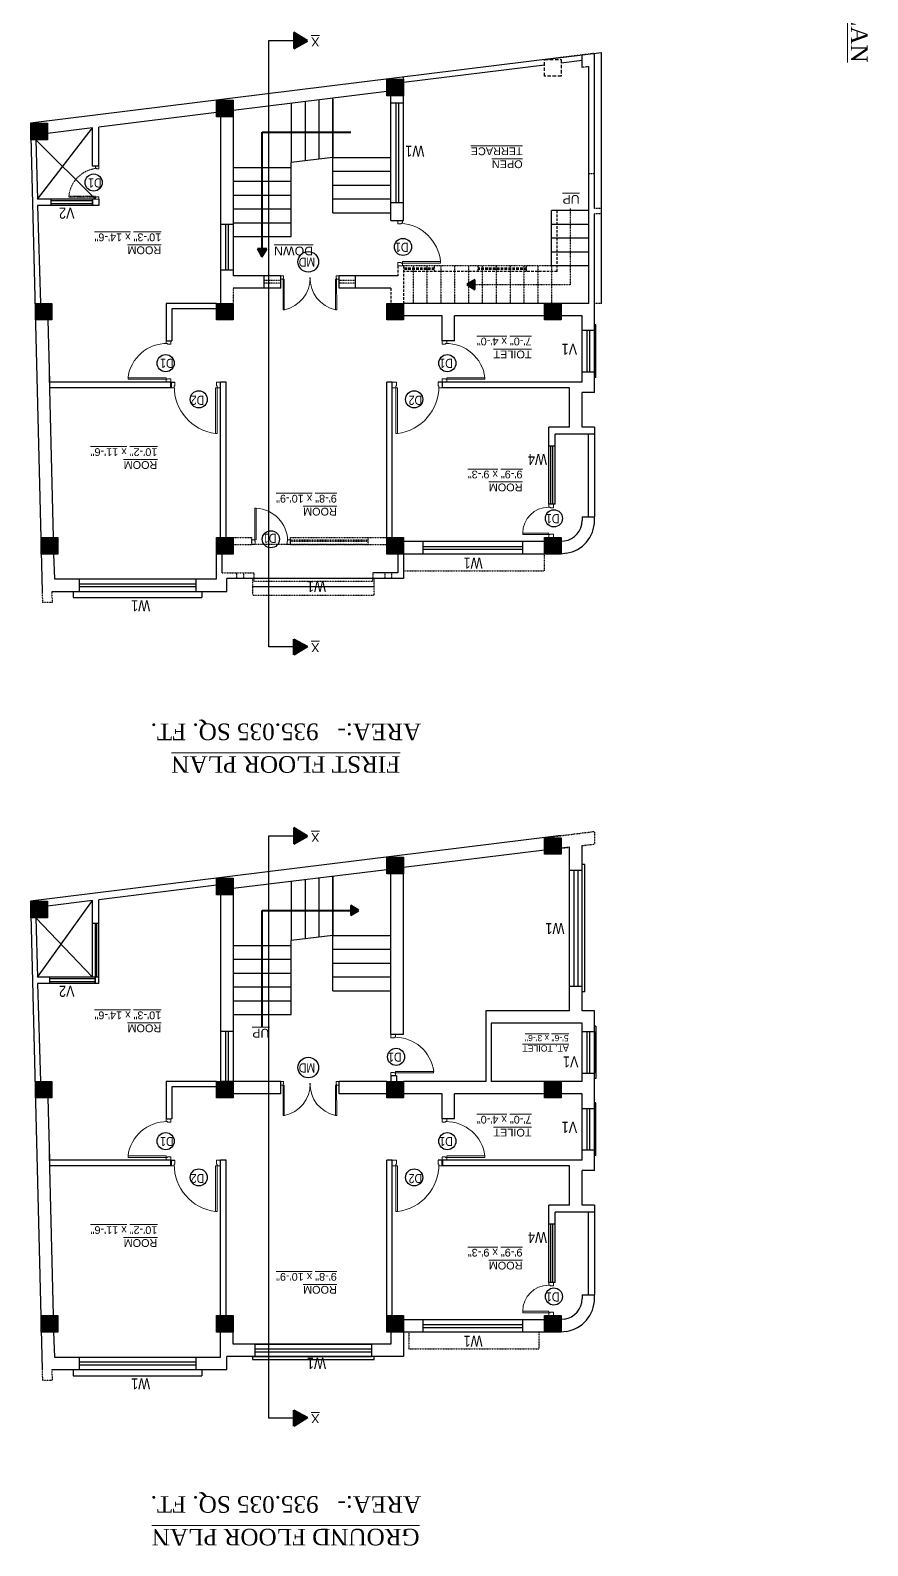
# Model space of a CAD drawing. Header units: inches. Extents: x -111 to 45239, y -6849 to 1261.
# Drawn here: x 18183 to 18787, y -1334 to -239 of the extents above; entities that cross this region are included whole.
import ezdxf

# ---------------------------------------------------------------- set-up
doc = ezdxf.new("R2010")
doc.units = ezdxf.units.IN
doc.header["$LTSCALE"] = 0.5
doc.header["$MEASUREMENT"] = 0
for name, pattern in [('DASH', [0.35, 0.25, -0.1]), ('DASHED2', [0.375, 0.25, -0.125]), ('HIDDEN', [0.375, 0.25, -0.125])]:
    doc.linetypes.add(name, pattern=pattern)
for name, color, linetype, lineweight in [('door', 202, 'Continuous', 5), ('TEXT', 220, 'Continuous', 9), ('Text 0.200', 122, 'Continuous', 20), ('Toilet', 7, 'Continuous', 25), ('wall', 20, 'Continuous', 40)]:
    doc.layers.add(name, color=color, linetype=linetype, lineweight=lineweight)
doc.styles.add('ordinary', font='ARIALN.TTF')
doc.styles.get("Standard").update_dxf_attribs({"font": 'arial.ttf'})

msp = doc.modelspace()

# ---------------------------------------------------------------- hatches: boundary and pattern name
at = {"layer": 'Toilet'}
for points in [[(18440, -286), (18452, -286), (18452, -274), (18440, -274)], [(18317, -301.2), (18329, -301.2), (18329, -289.2), (18317, -289.2)], [(18182.9, -317.8), (18194.9, -317.8), (18194.9, -305.8), (18182.9, -305.8)], [(18186.2, -448.1), (18198.2, -448.1), (18198.2, -436.1), (18186.2, -436.1)], [(18317, -448.1), (18329, -448.1), (18329, -436.1), (18317, -436.1)], [(18440, -448.1), (18452, -448.1), (18452, -436.1), (18440, -436.1)], [(18554, -448.1), (18566, -448.1), (18566, -436.1), (18554, -436.1)], [(18190.4, -617.3), (18202.4, -617.3), (18202.4, -605.3), (18190.4, -605.3)], [(18317, -617.3), (18329, -617.3), (18329, -605.3), (18317, -605.3)], [(18440, -617.3), (18452, -617.3), (18452, -605.3), (18440, -605.3)], [(18554, -617.3), (18566, -617.3), (18566, -605.3), (18554, -605.3)], [(18554, -834.3), (18566, -834.3), (18566, -822.3), (18554, -822.3)], [(18440, -848.3), (18452, -848.3), (18452, -836.3), (18440, -836.3)], [(18317, -863.5), (18329, -863.5), (18329, -851.5), (18317, -851.5)], [(18182.9, -880.1), (18194.9, -880.1), (18194.9, -868.1), (18182.9, -868.1)], [(18186.2, -1010.4), (18198.2, -1010.4), (18198.2, -998.4), (18186.2, -998.4)], [(18317, -1010.4), (18329, -1010.4), (18329, -998.4), (18317, -998.4)], [(18440, -1010.4), (18452, -1010.4), (18452, -998.4), (18440, -998.4)], [(18554, -1010.4), (18566, -1010.4), (18566, -998.4), (18554, -998.4)], [(18190.4, -1179.7), (18202.4, -1179.7), (18202.4, -1167.7), (18190.4, -1167.7)], [(18317, -1179.7), (18329, -1179.7), (18329, -1167.7), (18317, -1167.7)], [(18440, -1179.7), (18452, -1179.7), (18452, -1167.7), (18440, -1167.7)], [(18554, -1179.7), (18566, -1179.7), (18566, -1167.7), (18554, -1167.7)]]:
    msp.add_hatch(color=1, dxfattribs=at).paths.add_polyline_path(points)
at = {"layer": 'wall', "ltscale": 5}
h = msp.add_hatch(color=2, dxfattribs=at)
h.dxf.hatch_style = 1
h.paths.add_polyline_path([(18382.7, -246.4), (18372.9, -240.3), (18372.9, -251.8)])
h = msp.add_hatch(color=2, dxfattribs=at)
h.dxf.hatch_style = 1
h.paths.add_polyline_path([(18349.8, -402.4), (18353.4, -396.6), (18346.6, -396.6)])
h = msp.add_hatch(color=2, dxfattribs=at)
h.dxf.hatch_style = 1
h.paths.add_polyline_path([(18497.8, -422.4), (18503.5, -426), (18503.5, -419.2)])
h = msp.add_hatch(color=2, dxfattribs=at)
h.dxf.hatch_style = 1
h.paths.add_polyline_path([(18382.7, -684.1), (18372.9, -690.2), (18372.9, -678.7)])
h = msp.add_hatch(color=2, dxfattribs=at)
h.dxf.hatch_style = 1
h.paths.add_polyline_path([(18382.7, -821.3), (18372.9, -815.2), (18372.9, -826.7)])
h = msp.add_hatch(color=2, dxfattribs=at)
h.dxf.hatch_style = 1
h.paths.add_polyline_path([(18419.8, -875), (18414.1, -871.4), (18414.1, -878.2)])
h = msp.add_hatch(color=2, dxfattribs=at)
h.dxf.hatch_style = 1
h.paths.add_polyline_path([(18382.7, -1241.4), (18372.9, -1247.5), (18372.9, -1236)])

# ---------------------------------------------------------------- linework, layer by layer
at = {"layer": 'door', "ltscale": 0.5}
for p, q in [((18229.7, -359.4), (18229.7, -360.8)), ((18229.7, -359.4), (18229.7, -360.8)), ((18451.3, -407), (18451.3, -409.1)), ((18451.3, -407), (18451.3, -409.1)), ((18365.2, -418.7), (18363.5, -418.7)), ((18365.2, -418.7), (18363.5, -418.7)), ((18403.8, -418.7), (18405.5, -418.7)), ((18403.8, -418.7), (18405.5, -418.7)), ((18280.7, -491), (18280.7, -493.1)), ((18280.7, -491), (18280.7, -493.1)), ((18483.3, -491), (18483.3, -493.1)), ((18483.3, -491), (18483.3, -493.1)), ((18317.5, -497.1), (18320, -497.1)), ((18317.5, -497.1), (18320, -497.1)), ((18446.5, -497.1), (18444, -497.1)), ((18446.5, -497.1), (18444, -497.1)), ((18345.6, -584.2), (18344.6, -584.2)), ((18557, -602.2), (18538.2, -602.2)), ((18538.2, -602.2), (18538.2, -603.2)), ((18344.6, -607), (18342.5, -607)), ((18344.6, -607), (18342.5, -607)), ((18557, -603.2), (18557, -605.3)), ((18557, -603.2), (18557, -605.3)), ((18446.3, -992.3), (18446.3, -994.4)), ((18446.3, -992.3), (18446.3, -994.4)), ((18365.2, -1001.1), (18363.5, -1001.1)), ((18365.2, -1001.1), (18363.5, -1001.1)), ((18403.8, -1001.1), (18405.5, -1001.1)), ((18403.8, -1001.1), (18405.5, -1001.1)), ((18280.7, -1053.3), (18280.7, -1055.4)), ((18280.7, -1053.3), (18280.7, -1055.4)), ((18317.5, -1059.4), (18320, -1059.4)), ((18317.5, -1059.4), (18320, -1059.4)), ((18446.5, -1059.4), (18444, -1059.4)), ((18446.5, -1059.4), (18444, -1059.4)), ((18483.3, -1053.3), (18483.3, -1055.4)), ((18483.3, -1053.3), (18483.3, -1055.4)), ((18557, -1164.5), (18538.2, -1164.5)), ((18538.2, -1164.5), (18538.2, -1165.6)), ((18557, -1165.6), (18557, -1167.7)), ((18557, -1165.6), (18557, -1167.7))]:
    msp.add_line(p, q, dxfattribs=at)
for points in [[(18229.7, -338.5), (18229.7, -337), (18232, -337), (18232, -338.8), (18230.4, -338.8), (18230.4, -338.5)], [(18229.7, -338.5), (18229.7, -337), (18232, -337), (18232, -338.8), (18230.4, -338.8), (18230.4, -338.5)], [(18451.3, -378.2), (18451.3, -376.1), (18448, -376.1), (18448, -378.6), (18450.3, -378.6), (18450.3, -378.2)], [(18451.3, -378.2), (18451.3, -376.1), (18448, -376.1), (18448, -378.6), (18450.3, -378.6), (18450.3, -378.2)], [(18478.8, -407), (18451.3, -407), (18451.3, -405.9), (18478.8, -405.9)], [(18478.8, -407), (18451.3, -407), (18451.3, -405.9), (18478.8, -405.9)], [(18365.2, -440.7), (18365.2, -418.7), (18366, -418.7), (18366, -440.7)], [(18365.2, -440.7), (18365.2, -418.7), (18366, -418.7), (18366, -440.7)], [(18403.9, -440.7), (18403.8, -418.7), (18403, -418.7), (18403, -440.7)], [(18403.9, -440.7), (18403.8, -418.7), (18403, -418.7), (18403, -440.7)], [(18280.7, -465.1), (18280.7, -463.1), (18284, -463.1), (18284, -465.6), (18281.7, -465.6), (18281.7, -465.1)], [(18280.7, -465.1), (18280.7, -463.1), (18284, -463.1), (18284, -465.6), (18281.7, -465.6), (18281.7, -465.1)], [(18483.3, -465.1), (18483.3, -463.1), (18480, -463.1), (18480, -465.6), (18482.3, -465.6), (18482.3, -465.1)], [(18483.3, -465.1), (18483.3, -463.1), (18480, -463.1), (18480, -465.6), (18482.3, -465.6), (18482.3, -465.1)], [(18253.2, -491), (18280.7, -491), (18280.7, -489.9), (18253.2, -489.9)], [(18253.2, -491), (18280.7, -491), (18280.7, -489.9), (18253.2, -489.9)], [(18510.8, -491), (18483.3, -491), (18483.3, -489.9), (18510.8, -489.9)], [(18510.8, -491), (18483.3, -491), (18483.3, -489.9), (18510.8, -489.9)], [(18286.5, -497.1), (18284, -497.1), (18284, -493.1), (18287, -493.1), (18287, -495.8), (18286.5, -495.8)], [(18286.5, -497.1), (18284, -497.1), (18284, -493.1), (18287, -493.1), (18287, -495.8), (18286.5, -495.8)], [(18317.5, -530.1), (18317.5, -497.1), (18316.3, -497.1), (18316.3, -530.1)], [(18317.5, -530.1), (18317.5, -497.1), (18316.3, -497.1), (18316.3, -530.1)], [(18446.5, -530.1), (18446.5, -497.1), (18447.8, -497.1), (18447.8, -530.1)], [(18446.5, -530.1), (18446.5, -497.1), (18447.8, -497.1), (18447.8, -530.1)], [(18477.5, -497.1), (18480, -497.1), (18480, -493.1), (18477, -493.1), (18477, -495.8), (18477.5, -495.8)], [(18477.5, -497.1), (18480, -497.1), (18480, -493.1), (18477, -493.1), (18477, -495.8), (18477.5, -495.8)], [(18557, -583.4), (18557, -581.3), (18560.3, -581.3), (18560.3, -583.8), (18558, -583.8), (18558, -583.4)], [(18557, -583.4), (18557, -581.3), (18560.3, -581.3), (18560.3, -583.8), (18558, -583.8), (18558, -583.4)], [(18368.4, -607), (18370.5, -607), (18370.5, -610.3), (18368, -610.3), (18368, -608), (18368.4, -608)], [(18368.4, -607), (18370.5, -607), (18370.5, -610.3), (18368, -610.3), (18368, -608), (18368.4, -608)], [(18446.3, -966.5), (18446.3, -964.4), (18443, -964.4), (18443, -966.9), (18445.3, -966.9), (18445.3, -966.5)], [(18446.3, -966.5), (18446.3, -964.4), (18443, -964.4), (18443, -966.9), (18445.3, -966.9), (18445.3, -966.5)], [(18473.8, -992.3), (18446.3, -992.3), (18446.3, -991.3), (18473.8, -991.3)], [(18473.8, -992.3), (18446.3, -992.3), (18446.3, -991.3), (18473.8, -991.3)], [(18365.2, -1023.1), (18365.2, -1001.1), (18366, -1001.1), (18366, -1023.1)], [(18365.2, -1023.1), (18365.2, -1001.1), (18366, -1001.1), (18366, -1023.1)], [(18403.9, -1023.1), (18403.8, -1001.1), (18403, -1001.1), (18403, -1023.1)], [(18403.9, -1023.1), (18403.8, -1001.1), (18403, -1001.1), (18403, -1023.1)], [(18280.7, -1027.5), (18280.7, -1025.4), (18284, -1025.4), (18284, -1027.9), (18281.7, -1027.9), (18281.7, -1027.5)], [(18280.7, -1027.5), (18280.7, -1025.4), (18284, -1025.4), (18284, -1027.9), (18281.7, -1027.9), (18281.7, -1027.5)], [(18483.3, -1027.5), (18483.3, -1025.4), (18480, -1025.4), (18480, -1027.9), (18482.3, -1027.9), (18482.3, -1027.5)], [(18483.3, -1027.5), (18483.3, -1025.4), (18480, -1025.4), (18480, -1027.9), (18482.3, -1027.9), (18482.3, -1027.5)], [(18253.2, -1053.3), (18280.7, -1053.3), (18280.7, -1052.3), (18253.2, -1052.3)], [(18253.2, -1053.3), (18280.7, -1053.3), (18280.7, -1052.3), (18253.2, -1052.3)], [(18286.5, -1059.4), (18284, -1059.4), (18284, -1055.4), (18287, -1055.4), (18287, -1058.2), (18286.5, -1058.2)], [(18286.5, -1059.4), (18284, -1059.4), (18284, -1055.4), (18287, -1055.4), (18287, -1058.2), (18286.5, -1058.2)], [(18317.5, -1092.4), (18317.5, -1059.4), (18316.3, -1059.4), (18316.3, -1092.4)], [(18317.5, -1092.4), (18317.5, -1059.4), (18316.3, -1059.4), (18316.3, -1092.4)], [(18446.5, -1092.4), (18446.5, -1059.4), (18447.8, -1059.4), (18447.8, -1092.4)], [(18446.5, -1092.4), (18446.5, -1059.4), (18447.8, -1059.4), (18447.8, -1092.4)], [(18477.5, -1059.4), (18480, -1059.4), (18480, -1055.4), (18477, -1055.4), (18477, -1058.2), (18477.5, -1058.2)], [(18477.5, -1059.4), (18480, -1059.4), (18480, -1055.4), (18477, -1055.4), (18477, -1058.2), (18477.5, -1058.2)], [(18510.8, -1053.3), (18483.3, -1053.3), (18483.3, -1052.3), (18510.8, -1052.3)], [(18510.8, -1053.3), (18483.3, -1053.3), (18483.3, -1052.3), (18510.8, -1052.3)], [(18557, -1145.8), (18557, -1143.7), (18560.3, -1143.7), (18560.3, -1146.2), (18558, -1146.2), (18558, -1145.8)], [(18557, -1145.8), (18557, -1143.7), (18560.3, -1143.7), (18560.3, -1146.2), (18558, -1146.2), (18558, -1145.8)]]:
    msp.add_lwpolyline(points, close=True, dxfattribs=at)
at = {"layer": 'door', "linetype": 'DASHED2', "ltscale": 5}
msp.add_lwpolyline([(18210.4, -359.4), (18229.7, -359.4), (18229.7, -358.6), (18210.4, -358.6)], close=True, dxfattribs=at)
msp.add_lwpolyline([(18210.4, -359.4), (18229.7, -359.4), (18229.7, -358.6), (18210.4, -358.6)], close=True, dxfattribs=at)
at = {"layer": 'door', "ltscale": 0.5}
for points in [[(18229.7, -360.8), (18232, -360.8), (18232, -359.1), (18230.4, -359.1), (18230.4, -359.4), (18229.7, -359.4)], [(18229.7, -360.8), (18232, -360.8), (18232, -359.1), (18230.4, -359.1), (18230.4, -359.4), (18229.7, -359.4)], [(18363.5, -418.7), (18363.5, -416.1), (18365.5, -416.1), (18365.5, -417.9), (18365.2, -417.9), (18365.2, -418.7)], [(18363.5, -418.7), (18363.5, -416.1), (18365.5, -416.1), (18365.5, -417.9), (18365.2, -417.9), (18365.2, -418.7)], [(18405.5, -418.7), (18405.5, -416.1), (18403.5, -416.1), (18403.5, -417.9), (18403.8, -417.9), (18403.8, -418.7)], [(18405.5, -418.7), (18405.5, -416.1), (18403.5, -416.1), (18403.5, -417.9), (18403.8, -417.9), (18403.8, -418.7)], [(18451.3, -409.1), (18448, -409.1), (18448, -406.6), (18450.3, -406.6), (18450.3, -407), (18451.3, -407)], [(18451.3, -409.1), (18448, -409.1), (18448, -406.6), (18450.3, -406.6), (18450.3, -407), (18451.3, -407)], [(18280.7, -493.1), (18284, -493.1), (18284, -490.6), (18281.7, -490.6), (18281.7, -491), (18280.7, -491)], [(18280.7, -493.1), (18284, -493.1), (18284, -490.6), (18281.7, -490.6), (18281.7, -491), (18280.7, -491)], [(18483.3, -493.1), (18480, -493.1), (18480, -490.6), (18482.3, -490.6), (18482.3, -491), (18483.3, -491)], [(18483.3, -493.1), (18480, -493.1), (18480, -490.6), (18482.3, -490.6), (18482.3, -491), (18483.3, -491)], [(18320, -497.1), (18320, -493.1), (18317, -493.1), (18317, -495.8), (18317.5, -495.8), (18317.5, -497.1)], [(18320, -497.1), (18320, -493.1), (18317, -493.1), (18317, -495.8), (18317.5, -495.8), (18317.5, -497.1)], [(18444, -497.1), (18444, -493.1), (18447, -493.1), (18447, -495.8), (18446.5, -495.8), (18446.5, -497.1)], [(18444, -497.1), (18444, -493.1), (18447, -493.1), (18447, -495.8), (18446.5, -495.8), (18446.5, -497.1)], [(18344.6, -584.2), (18344.6, -607), (18345.6, -607), (18345.6, -584.2)], [(18344.6, -584.2), (18344.6, -607), (18345.6, -607), (18345.6, -584.2)], [(18538.2, -603.2), (18557, -603.2), (18557, -602.2), (18538.2, -602.2)], [(18538.2, -603.2), (18557, -603.2), (18557, -602.2), (18538.2, -602.2)], [(18342.5, -607), (18342.5, -610.3), (18345, -610.3), (18345, -608), (18344.6, -608), (18344.6, -607)], [(18342.5, -607), (18342.5, -610.3), (18345, -610.3), (18345, -608), (18344.6, -608), (18344.6, -607)], [(18557, -605.3), (18560.3, -605.3), (18560.3, -602.8), (18558, -602.8), (18558, -603.2), (18557, -603.2)], [(18557, -605.3), (18560.3, -605.3), (18560.3, -602.8), (18558, -602.8), (18558, -603.2), (18557, -603.2)], [(18446.3, -994.4), (18443, -994.4), (18443, -991.9), (18445.3, -991.9), (18445.3, -992.3), (18446.3, -992.3)], [(18446.3, -994.4), (18443, -994.4), (18443, -991.9), (18445.3, -991.9), (18445.3, -992.3), (18446.3, -992.3)], [(18363.5, -1001.1), (18363.5, -998.4), (18365.5, -998.4), (18365.5, -1000.2), (18365.2, -1000.2), (18365.2, -1001.1)], [(18363.5, -1001.1), (18363.5, -998.4), (18365.5, -998.4), (18365.5, -1000.2), (18365.2, -1000.2), (18365.2, -1001.1)], [(18405.5, -1001.1), (18405.5, -998.4), (18403.5, -998.4), (18403.5, -1000.3), (18403.8, -1000.3), (18403.8, -1001.1)], [(18405.5, -1001.1), (18405.5, -998.4), (18403.5, -998.4), (18403.5, -1000.3), (18403.8, -1000.3), (18403.8, -1001.1)], [(18280.7, -1055.4), (18284, -1055.4), (18284, -1052.9), (18281.7, -1052.9), (18281.7, -1053.3), (18280.7, -1053.3)], [(18280.7, -1055.4), (18284, -1055.4), (18284, -1052.9), (18281.7, -1052.9), (18281.7, -1053.3), (18280.7, -1053.3)], [(18320, -1059.4), (18320, -1055.4), (18317, -1055.4), (18317, -1058.2), (18317.5, -1058.2), (18317.5, -1059.4)], [(18320, -1059.4), (18320, -1055.4), (18317, -1055.4), (18317, -1058.2), (18317.5, -1058.2), (18317.5, -1059.4)], [(18444, -1059.4), (18444, -1055.4), (18447, -1055.4), (18447, -1058.2), (18446.5, -1058.2), (18446.5, -1059.4)], [(18444, -1059.4), (18444, -1055.4), (18447, -1055.4), (18447, -1058.2), (18446.5, -1058.2), (18446.5, -1059.4)], [(18483.3, -1055.4), (18480, -1055.4), (18480, -1052.9), (18482.3, -1052.9), (18482.3, -1053.3), (18483.3, -1053.3)], [(18483.3, -1055.4), (18480, -1055.4), (18480, -1052.9), (18482.3, -1052.9), (18482.3, -1053.3), (18483.3, -1053.3)], [(18538.2, -1165.6), (18557, -1165.6), (18557, -1164.5), (18538.2, -1164.5)], [(18538.2, -1165.6), (18557, -1165.6), (18557, -1164.5), (18538.2, -1164.5)], [(18557, -1167.7), (18560.3, -1167.7), (18560.3, -1165.2), (18558, -1165.2), (18558, -1165.6), (18557, -1165.6)], [(18557, -1167.7), (18560.3, -1167.7), (18560.3, -1165.2), (18558, -1165.2), (18558, -1165.6), (18557, -1165.6)]]:
    msp.add_lwpolyline(points, dxfattribs=at)
at = {"layer": 'door', "linetype": 'DASHED2', "ltscale": 5}
msp.add_arc((18232.7, -360.8), 22.4, 95.8576, 174.5421, dxfattribs=at)
at = {"layer": 'door', "ltscale": 0.5}
for centre, radius, start, end in [((18448, -409.1), 31, 5.8088, 85.7143), ((18448, -409.1), 31, 5.8088, 85.7143), ((18361.2, -417.9), 23.4, 282.0604, 1.2274), ((18361.2, -417.9), 23.4, 282.0604, 1.2274), ((18407.9, -417.8), 23.4, 178.9456, 257.9801), ((18407.9, -417.8), 23.4, 178.9456, 257.9801), ((18281.2, -493.4), 28.3, 89.0596, 172.8964), ((18281.2, -493.4), 28.3, 89.0596, 172.8964), ((18482.8, -493.4), 28.3, 7.1036, 90.9404), ((18482.8, -493.4), 28.3, 7.1036, 90.9404), ((18320.5, -496.4), 34, 179.0596, 262.8964), ((18320.5, -496.4), 34, 179.0596, 262.8964), ((18443.6, -496.4), 34, 277.1036, 0.9404), ((18443.6, -496.4), 34, 277.1036, 0.9404), ((18344.6, -608), 23.8, 360, 87.4962), ((18557, -602.2), 18.8, 90, 180), ((18445.8, -994.8), 28.3, 7.1036, 90.9404), ((18445.8, -994.8), 28.3, 7.1036, 90.9404), ((18361.2, -1000.3), 23.4, 282.0604, 1.2274), ((18361.2, -1000.3), 23.4, 282.0604, 1.2274), ((18407.9, -1000.2), 23.4, 178.9456, 257.9801), ((18407.9, -1000.2), 23.4, 178.9456, 257.9801), ((18281.2, -1055.8), 28.3, 89.0596, 172.8964), ((18281.2, -1055.8), 28.3, 89.0596, 172.8964), ((18482.8, -1055.8), 28.3, 7.1036, 90.9404), ((18482.8, -1055.8), 28.3, 7.1036, 90.9404), ((18320.5, -1058.7), 34, 179.0596, 262.8964), ((18320.5, -1058.7), 34, 179.0596, 262.8964), ((18443.6, -1058.7), 34, 277.1036, 0.9404), ((18443.6, -1058.7), 34, 277.1036, 0.9404), ((18557, -1164.5), 18.8, 90, 180)]:
    msp.add_arc(centre, radius, start, end, dxfattribs=at)
at = {"layer": 'Toilet'}
for p, q in [((18354.8, -684.4), (18354.8, -246.1)), ((18354.8, -246.1), (18372.9, -246.1)), ((18566, -258.4), (18182.6, -305.8)), ((18554, -259.9), (18595, -254.8)), ((18581, -260.6), (18566, -262.4)), ((18581, -265.6), (18581, -256.6)), ((18590, -367.5), (18590, -255.5)), ((18595, -436.1), (18595, -254.8)), ((18554, -263.9), (18452, -276.5)), ((18586, -436.1), (18586, -265)), ((18440, -283.1), (18329, -296.8)), ((18371, -291.9), (18371, -334.3)), ((18381, -290.7), (18381, -333)), ((18391, -289.5), (18391, -331.8)), ((18401, -370.6), (18401, -288.2)), ((18401, -288.2), (18401, -330.6)), ((18443, -376.1), (18443, -286)), ((18452, -376.1), (18452, -286)), ((18182.6, -305.8), (18191.1, -644.3)), ((18227.5, -300.2), (18227.5, -300.2)), ((18317, -298.2), (18232, -308.7)), ((18320, -299.5), (18320, -436.1)), ((18329, -301.2), (18329, -338.9)), ((18187.7, -360.8), (18227.5, -309.3)), ((18227.5, -309.3), (18194.9, -313.3)), ((18227.5, -337), (18227.5, -309.3)), ((18232, -337), (18232, -308.7)), ((18186.5, -317.8), (18187.7, -360.8)), ((18186.5, -317.8), (18229.7, -360.8)), ((18232, -337), (18227.5, -337)), ((18329, -337.8), (18371, -337.8)), ((18329, -337.8), (18329, -416.1)), ((18401, -330.6), (18371, -334.3)), ((18371, -387.8), (18371, -334.3)), ((18401, -330.6), (18443, -330.6)), ((18329, -347.8), (18371, -347.8)), ((18401, -340.6), (18443, -340.6)), ((18229.7, -360.8), (18187.7, -360.8)), ((18227.4, -365.3), (18227.4, -360.8)), ((18229.7, -360.8), (18229.7, -360.8)), ((18232, -360.8), (18232, -365.3)), ((18329, -357.8), (18371, -357.8)), ((18401, -350.6), (18443, -350.6)), ((18401, -360.6), (18443, -360.6)), ((18187.8, -365.3), (18189.8, -436.2)), ((18232, -365.3), (18187.8, -365.3)), ((18329, -367.8), (18371, -367.8)), ((18401, -370.6), (18443, -370.6)), ((18586, -369.1), (18559, -369.1)), ((18559, -409.1), (18559, -369.1)), ((18590, -385.1), (18590, -371.5)), ((18329, -379.1), (18320, -379.1)), ((18329, -377.8), (18371, -377.8)), ((18443, -376.1), (18452, -376.1)), ((18586, -379.1), (18559, -379.1)), ((18329, -387.8), (18371, -387.8)), ((18586, -389.1), (18559, -389.1)), ((18590, -500.6), (18590, -385.1)), ((18586, -399.1), (18559, -399.1)), ((18329, -412.1), (18320, -412.1)), ((18363.5, -416.1), (18329, -416.1)), ((18351.5, -425.1), (18351.5, -416.1)), ((18363.5, -425.1), (18363.5, -416.1)), ((18448, -416.1), (18405.5, -416.1)), ((18405.5, -425.1), (18405.5, -416.1)), ((18417.5, -425.1), (18417.5, -416.1)), ((18586, -409.1), (18559, -409.1)), ((18363.5, -425.1), (18329, -425.1)), ((18443, -425.1), (18405.5, -425.1)), ((18317, -436.1), (18280.7, -436.1)), ((18280.7, -436.1), (18280.7, -463.1)), ((18586, -436.1), (18452, -436.1)), ((18195.1, -448.1), (18196.3, -493.1)), ((18317, -440.1), (18284.7, -440.1)), ((18284.7, -440.1), (18284.7, -463.1)), ((18480, -445.1), (18452, -445.1)), ((18480, -463.1), (18480, -445.1)), ((18489, -463.1), (18489, -445.1)), ((18554, -445.1), (18489, -445.1)), ((18581, -445.1), (18566, -445.1)), ((18581, -493.1), (18581, -445.1)), ((18280.7, -463.1), (18284.7, -463.1)), ((18489, -463.1), (18480, -463.1)), ((18196.2, -488.6), (18199.1, -605.3)), ((18284, -493.1), (18196.3, -493.1)), ((18284, -497.1), (18196.4, -497.1)), ((18284, -493.1), (18287, -493.1)), ((18284, -493.1), (18284, -497.1)), ((18320, -605.3), (18320, -493.1)), ((18324, -493.1), (18320, -493.1)), ((18324, -605.3), (18324, -493.1)), ((18440, -605.3), (18440, -493.1)), ((18440, -493.1), (18440, -493.1)), ((18444, -493.1), (18440, -493.1)), ((18444, -605.3), (18444, -493.1)), ((18480, -493.1), (18477, -493.1)), ((18581, -493.1), (18480, -493.1)), ((18480, -493.1), (18480, -497.1)), ((18572, -497.1), (18480, -497.1)), ((18572, -525.6), (18572, -497.1)), ((18590, -500.6), (18581, -500.6)), ((18581, -525.6), (18581, -500.6)), ((18557, -581.3), (18557, -525.6)), ((18572, -525.6), (18557, -525.6)), ((18590, -525.6), (18581, -525.6)), ((18590, -525.6), (18590, -590.3)), ((18561.5, -581.3), (18561.5, -530.6)), ((18590, -530.6), (18561.5, -530.6)), ((18585.5, -530.6), (18585.5, -590.3)), ((18561.5, -539.3), (18557, -539.3)), ((18558.4, -581.3), (18558.4, -539.3)), ((18560, -581.3), (18560, -539.3)), ((18561.5, -581.3), (18557, -581.3)), ((18581, -590.3), (18590, -590.3)), ((18581, -590.3), (18581, -593)), ((18590, -593), (18590, -590.3)), ((18467, -608.3), (18452, -608.3)), ((18554, -608.3), (18538, -608.3)), ((18566, -617.3), (18566, -605.3)), ((18568.3, -607.9), (18566, -608.2)), ((18199.4, -617.3), (18200, -635.3)), ((18317, -635.3), (18317, -617.3)), ((18321, -630.9), (18321, -617.3)), ((18448, -617.3), (18448, -630.9)), ((18467, -617.3), (18452, -617.3)), ((18452, -617.3), (18452, -634.9)), ((18554, -617.3), (18538, -617.3)), ((18569.7, -616.7), (18566, -617.3)), ((18452, -634.9), (18324.5, -634.9)), ((18324.5, -644.3), (18324.5, -634.9)), ((18448, -630.9), (18430, -630.9)), ((18198.1, -644.3), (18324.5, -644.3)), ((18200, -635.3), (18317, -635.3)), ((18213.5, -644.3), (18213.5, -648.8)), ((18306.5, -644.3), (18306.5, -648.8)), ((18431, -640.9), (18343, -640.9)), ((18213.5, -648.8), (18306.5, -648.8)), ((18372.9, -684.4), (18354.8, -684.4)), ((18566, -820.8), (18182.6, -868.1)), ((18354.8, -1241.7), (18354.8, -821)), ((18354.8, -821), (18372.9, -821)), ((18554, -831.3), (18452, -843.9)), ((18572, -829.1), (18566, -829.8)), ((18572, -947.4), (18572, -829.1)), ((18581, -947.4), (18581, -828)), ((18440, -845.4), (18329, -859.1)), ((18381, -853.1), (18381, -895.4)), ((18391, -851.8), (18391, -894.1)), ((18401, -932.9), (18401, -850.6)), ((18401, -850.6), (18401, -892.9)), ((18443, -964.4), (18443, -848.3)), ((18452, -964.4), (18452, -848.3)), ((18227.5, -862.6), (18227.5, -862.6)), ((18317, -856.6), (18232, -867.1)), ((18320, -861.8), (18320, -962.4)), ((18329, -863.5), (18329, -901.3)), ((18371, -854.3), (18371, -896.6)), ((18182.6, -868.1), (18191.1, -1206.7)), ((18187.7, -923.1), (18227.5, -867.6)), ((18227.5, -867.6), (18194.9, -871.7)), ((18227.5, -923.2), (18227.5, -867.6)), ((18232, -927.7), (18232, -867.1)), ((18186.5, -880.1), (18187.7, -923.1)), ((18186.5, -880.1), (18227.5, -923.2)), ((18401, -892.9), (18371, -896.6)), ((18371, -950.1), (18371, -896.6)), ((18401, -892.9), (18443, -892.9)), ((18329, -900.1), (18371, -900.1)), ((18329, -900.1), (18329, -962.4)), ((18401, -902.9), (18443, -902.9)), ((18329, -910.1), (18371, -910.1)), ((18401, -912.9), (18443, -912.9)), ((18229.4, -923.2), (18187.7, -923.1)), ((18187.8, -927.7), (18189.8, -998.5)), ((18232, -927.7), (18187.8, -927.7)), ((18229.4, -927.7), (18229.4, -923.2)), ((18329, -920.1), (18371, -920.1)), ((18329, -930.1), (18371, -930.1)), ((18401, -922.9), (18443, -922.9)), ((18329, -940.1), (18371, -940.1)), ((18401, -932.9), (18443, -932.9)), ((18329, -950.1), (18371, -950.1)), ((18572, -947.4), (18511.5, -947.4)), ((18511.5, -947.4), (18511.5, -998.4)), ((18590, -947.4), (18581, -947.4)), ((18590, -1062.9), (18590, -947.4)), ((18329, -962.4), (18320, -962.4)), ((18320, -962.4), (18320, -998.4)), ((18329, -962.4), (18329, -998.4)), ((18581, -956.4), (18515.5, -956.4)), ((18515.5, -956.4), (18515.5, -998.4)), ((18581, -998.4), (18581, -956.4)), ((18443, -964.4), (18452, -964.4)), ((18443, -994.4), (18443, -998.4)), ((18447, -994.4), (18443, -994.4)), ((18447, -994.4), (18447, -998.4)), ((18317, -998.4), (18280.7, -998.4)), ((18280.7, -998.4), (18280.7, -1025.4)), ((18317, -1002.4), (18284.7, -1002.4)), ((18284.7, -1002.4), (18284.7, -1025.4)), ((18329, -998.4), (18320, -998.4)), ((18363.5, -998.4), (18329, -998.4)), ((18363.5, -1007.4), (18329, -1007.4)), ((18363.5, -1007.4), (18363.5, -998.4)), ((18440, -998.4), (18405.5, -998.4)), ((18405.5, -1007.4), (18405.5, -998.4)), ((18440, -1007.4), (18405.5, -1007.4)), ((18511.5, -998.4), (18452, -998.4)), ((18480, -1007.4), (18452, -1007.4)), ((18480, -1025.4), (18480, -1007.4)), ((18489, -1025.4), (18489, -1007.4)), ((18554, -1007.4), (18489, -1007.4)), ((18581, -998.4), (18515.5, -998.4)), ((18581, -1007.4), (18566, -1007.4)), ((18581, -1055.4), (18581, -1007.4)), ((18195.1, -1010.4), (18196.3, -1055.4)), ((18489, -1025.4), (18480, -1025.4)), ((18196.2, -1050.9), (18199.1, -1167.7)), ((18284, -1055.4), (18196.3, -1055.4)), ((18284, -1059.4), (18196.4, -1059.4)), ((18284, -1055.4), (18287, -1055.4)), ((18284, -1055.4), (18284, -1059.4)), ((18320, -1167.7), (18320, -1055.4)), ((18324, -1055.4), (18320, -1055.4)), ((18324, -1167.7), (18324, -1055.4)), ((18440, -1167.7), (18440, -1055.4)), ((18440, -1055.4), (18440, -1055.4)), ((18444, -1055.4), (18440, -1055.4)), ((18444, -1167.7), (18444, -1055.4)), ((18480, -1055.4), (18477, -1055.4)), ((18480, -1055.4), (18480, -1059.4)), ((18581, -1055.4), (18480, -1055.4)), ((18572, -1059.4), (18480, -1059.4)), ((18572, -1087.9), (18572, -1059.4)), ((18590, -1062.9), (18581, -1062.9)), ((18581, -1087.9), (18581, -1062.9)), ((18557, -1143.7), (18557, -1087.9)), ((18572, -1087.9), (18557, -1087.9)), ((18561.5, -1143.7), (18561.5, -1092.9)), ((18590, -1092.9), (18561.5, -1092.9)), ((18590, -1087.9), (18581, -1087.9)), ((18585.5, -1092.9), (18585.5, -1152.7)), ((18590, -1087.9), (18590, -1152.7)), ((18561.5, -1101.7), (18557, -1101.7)), ((18558.4, -1143.7), (18558.4, -1101.7)), ((18560, -1143.7), (18560, -1101.7)), ((18561.5, -1143.7), (18557, -1143.7)), ((18581, -1152.7), (18590, -1152.7)), ((18581, -1152.7), (18581, -1155.4)), ((18590, -1155.4), (18590, -1152.7)), ((18467, -1170.7), (18452, -1170.7)), ((18554, -1170.7), (18538, -1170.7)), ((18566, -1179.7), (18566, -1167.7)), ((18568.3, -1170.2), (18566, -1170.6)), ((18199.4, -1179.7), (18200, -1197.7)), ((18320, -1197.7), (18320, -1179.7)), ((18329, -1188.3), (18329, -1179.7)), ((18443, -1179.7), (18443, -1188.3)), ((18467, -1179.7), (18452, -1179.7)), ((18452, -1179.7), (18452, -1197.3)), ((18554, -1179.7), (18538, -1179.7)), ((18569.7, -1179.1), (18566, -1179.7)), ((18443, -1188.3), (18329, -1188.3)), ((18200, -1197.7), (18320, -1197.7)), ((18452, -1197.3), (18324.5, -1197.3)), ((18324.5, -1206.7), (18324.5, -1197.3)), ((18198.1, -1206.7), (18324.5, -1206.7)), ((18213.5, -1206.7), (18213.5, -1211.2)), ((18213.5, -1211.2), (18306.5, -1211.2)), ((18306.5, -1206.7), (18306.5, -1211.2)), ((18372.9, -1241.7), (18354.8, -1241.7))]:
    msp.add_line(p, q, dxfattribs=at)
at = {"layer": 'Toilet', "color": 1, "linetype": 'DASH', "ltscale": 0.1}
for p, q in [((18590, -255.5), (18563.2, -258.8)), ((18452, -274), (18452, -272.5)), ((18586, -265), (18581, -265.6)), ((18590, -342.5), (18586, -342.5)), ((18572.5, -367.3), (18572.5, -422.6)), ((18595, -367.5), (18590, -367.5)), ((18595, -371.5), (18590, -371.5)), ((18559, -409.1), (18451.3, -409.1)), ((18459, -409.1), (18459, -436.1)), ((18469, -409.1), (18469, -436.1)), ((18479, -409.1), (18479, -436.1)), ((18489, -409.1), (18489, -436.1)), ((18499, -409.1), (18499, -436.1)), ((18509, -409.1), (18509, -436.1)), ((18519, -409.1), (18519, -436.1)), ((18529, -409.1), (18529, -436.1)), ((18539, -409.1), (18539, -436.1)), ((18549, -409.1), (18549, -436.1)), ((18559, -409.1), (18559, -436.1)), ((18329, -425.1), (18329, -436.1)), ((18363.5, -419.6), (18351.5, -419.6)), ((18363.5, -421.6), (18351.5, -421.6)), ((18417.5, -419.6), (18405.5, -419.6)), ((18417.5, -421.6), (18405.5, -421.6)), ((18572.5, -422.6), (18503.5, -422.6)), ((18595, -436.1), (18590, -436.1)), ((18329, -605.3), (18342.5, -605.3)), ((18329, -610.3), (18342.5, -610.3)), ((18342.5, -610.3), (18342.5, -605.3)), ((18426.5, -610.3), (18342.5, -610.3)), ((18370.5, -605.3), (18440, -605.3)), ((18370.5, -610.3), (18370.5, -605.3)), ((18426.5, -607.3), (18370.5, -607.3)), ((18426.5, -608.3), (18370.5, -608.3)), ((18370.5, -610.3), (18440, -610.3)), ((18426.5, -610.3), (18426.5, -605.3)), ((18554, -629.3), (18554, -617.3)), ((18321, -630.9), (18344, -630.9)), ((18331.5, -630.9), (18331.5, -634.9)), ((18336.5, -630.9), (18336.5, -634.9)), ((18343, -634.9), (18343, -646.9)), ((18344, -630.9), (18344, -634.9)), ((18344, -634.9), (18344, -636.9)), ((18430, -630.9), (18430, -634.9)), ((18430, -636.9), (18430, -634.9)), ((18431, -646.9), (18431, -634.9)), ((18438.5, -630.9), (18438.5, -634.9)), ((18443.5, -630.9), (18443.5, -634.9)), ((18452, -629.3), (18554, -629.3)), ((18191.1, -644.3), (18191.3, -652.3)), ((18198.1, -644.3), (18198.3, -652.3)), ((18344, -636.9), (18430, -636.9)), ((18198.3, -652.3), (18191.3, -652.3)), ((18343, -646.9), (18431, -646.9)), ((18554, -822.3), (18590, -817.8)), ((18590, -817.8), (18590, -826.9)), ((18566, -829.8), (18572, -829.1)), ((18581, -828), (18590, -826.9)), ((18280.7, -1025.4), (18284.7, -1025.4)), ((18456, -1179.7), (18456, -1191.7)), ((18550, -1191.7), (18550, -1179.7)), ((18456, -1191.7), (18550, -1191.7)), ((18191.1, -1206.7), (18191.3, -1214.7)), ((18198.3, -1214.7), (18191.3, -1214.7)), ((18198.1, -1206.7), (18198.3, -1214.7))]:
    msp.add_line(p, q, dxfattribs=at)
at = {"layer": 'Toilet', "color": 3}
for p, q in [((18452, -291.5), (18443, -291.5)), ((18443, -363.5), (18443, -291.5)), ((18446.5, -291.5), (18446.5, -363.5)), ((18448.5, -291.5), (18448.5, -363.5)), ((18452, -363.5), (18452, -291.5)), ((18197.4, -360.8), (18197.4, -365.3)), ((18227.4, -360.8), (18227.4, -365.3)), ((18227.4, -362.1), (18197.4, -362.1)), ((18227.4, -364.1), (18197.4, -364.1)), ((18452, -363.5), (18443, -363.5)), ((18323.5, -379.1), (18323.5, -412.1)), ((18325.5, -379.1), (18325.5, -412.1)), ((18581, -455.6), (18590, -455.6)), ((18581, -485.6), (18581, -455.6)), ((18584.5, -455.6), (18584.5, -485.6)), ((18586.5, -455.6), (18586.5, -485.6)), ((18591, -451.6), (18590, -451.6)), ((18590, -455.6), (18590, -485.6)), ((18591, -489.6), (18591, -451.6)), ((18581, -485.6), (18590, -485.6)), ((18591, -489.6), (18590, -489.6)), ((18466, -608.3), (18466, -617.3)), ((18538, -608.3), (18466, -608.3)), ((18466, -611.8), (18538, -611.8)), ((18538, -608.3), (18538, -617.3)), ((18540, -617.3), (18464, -617.3)), ((18466, -613.8), (18538, -613.8)), ((18218, -635.3), (18302, -635.3)), ((18218, -644.3), (18218, -635.3)), ((18218, -638.8), (18302, -638.8)), ((18218, -640.8), (18302, -640.8)), ((18218, -644.3), (18302, -644.3)), ((18302, -635.3), (18302, -644.3)), ((18583, -841.7), (18581, -841.7)), ((18583, -933.7), (18583, -841.7)), ((18572, -845.7), (18581, -845.7)), ((18575, -845.7), (18575, -929.7)), ((18578, -845.7), (18578, -929.7)), ((18232, -884.2), (18227.5, -884.2)), ((18229.3, -884.2), (18229.3, -923.2)), ((18230.3, -884.2), (18230.3, -923.2)), ((18196.4, -923.2), (18196.4, -927.7)), ((18229.4, -924.4), (18196.4, -924.4)), ((18229.4, -926.4), (18196.4, -926.4)), ((18232, -923.2), (18227.5, -923.2)), ((18229.4, -923.2), (18229.4, -927.7)), ((18572, -929.7), (18581, -929.7)), ((18583, -933.7), (18581, -933.7)), ((18323.5, -962.4), (18323.5, -998.4)), ((18325.5, -962.4), (18325.5, -998.4)), ((18581, -962.4), (18590, -962.4)), ((18581, -992.4), (18581, -962.4)), ((18584.5, -962.4), (18584.5, -992.4)), ((18586.5, -962.4), (18586.5, -992.4)), ((18591, -958.4), (18590, -958.4)), ((18590, -962.4), (18590, -992.4)), ((18591, -958.4), (18591, -996.4)), ((18581, -992.4), (18590, -992.4)), ((18591, -996.4), (18590, -996.4)), ((18581, -1017.9), (18590, -1017.9)), ((18581, -1047.9), (18581, -1017.9)), ((18584.5, -1017.9), (18584.5, -1047.9)), ((18586.5, -1017.9), (18586.5, -1047.9)), ((18591, -1013.9), (18590, -1013.9)), ((18590, -1017.9), (18590, -1047.9)), ((18591, -1051.9), (18591, -1013.9)), ((18581, -1047.9), (18590, -1047.9)), ((18591, -1051.9), (18590, -1051.9)), ((18466, -1170.7), (18466, -1179.7)), ((18538, -1170.7), (18466, -1170.7)), ((18538, -1170.7), (18538, -1179.7)), ((18466, -1174.2), (18538, -1174.2)), ((18466, -1176.2), (18538, -1176.2)), ((18538, -1179.7), (18466, -1179.7)), ((18345, -1188.3), (18429, -1188.3)), ((18345, -1197.3), (18345, -1188.3)), ((18345, -1191.8), (18429, -1191.8)), ((18429, -1188.3), (18429, -1197.3)), ((18218, -1197.7), (18302, -1197.7)), ((18218, -1206.7), (18218, -1197.7)), ((18218, -1201.2), (18302, -1201.2)), ((18218, -1203.2), (18302, -1203.2)), ((18302, -1197.7), (18302, -1206.7)), ((18343, -1197.3), (18429, -1197.3)), ((18343, -1197.3), (18343, -1199.3)), ((18343, -1199.3), (18431, -1199.3)), ((18345, -1193.8), (18429, -1193.8)), ((18431, -1199.3), (18431, -1197.3)), ((18218, -1206.7), (18302, -1206.7))]:
    msp.add_line(p, q, dxfattribs=at)
at = {"layer": 'Toilet', "linetype": 'HIDDEN', "ltscale": 15}
for p, q in [((18563, -413.1), (18563, -369.1)), ((18448, -409.1), (18448, -416.1)), ((18452, -409.1), (18452, -436.1)), ((18474.3, -410.6), (18452, -410.6)), ((18474.3, -411.6), (18452, -411.6)), ((18563, -413.1), (18452, -413.1)), ((18474.3, -409.1), (18474.3, -413.1)), ((18506, -413.1), (18506, -409.1)), ((18541, -410.6), (18506, -410.6)), ((18541, -411.6), (18506, -411.6)), ((18541, -413.1), (18541, -409.1)), ((18443, -425.1), (18443, -436.1))]:
    msp.add_line(p, q, dxfattribs=at)
at = {"layer": 'Toilet', "linetype": 'HIDDEN', "ltscale": 20}
msp.add_lwpolyline([(18566, -271.9), (18554, -271.9), (18554, -259.9), (18566, -259.9)], close=True, dxfattribs=at)
at = {"layer": 'Toilet'}
for points in [[(18452, -286), (18440, -286), (18440, -274), (18452, -274)], [(18329, -301.2), (18317, -301.2), (18317, -289.2), (18329, -289.2)], [(18194.9, -317.8), (18182.9, -317.8), (18182.9, -305.8), (18194.9, -305.8)], [(18198.2, -448.1), (18186.2, -448.1), (18186.2, -436.1), (18198.2, -436.1)], [(18329, -448.1), (18317, -448.1), (18317, -436.1), (18329, -436.1)], [(18452, -448.1), (18440, -448.1), (18440, -436.1), (18452, -436.1)], [(18566, -448.1), (18554, -448.1), (18554, -436.1), (18566, -436.1)], [(18202.4, -617.3), (18190.4, -617.3), (18190.4, -605.3), (18202.4, -605.3)], [(18329, -617.3), (18317, -617.3), (18317, -605.3), (18329, -605.3)], [(18452, -617.3), (18440, -617.3), (18440, -605.3), (18452, -605.3)], [(18566, -617.3), (18554, -617.3), (18554, -605.3), (18566, -605.3)], [(18566, -834.3), (18554, -834.3), (18554, -822.3), (18566, -822.3)], [(18452, -848.3), (18440, -848.3), (18440, -836.3), (18452, -836.3)], [(18329, -863.5), (18317, -863.5), (18317, -851.5), (18329, -851.5)], [(18194.9, -880.1), (18182.9, -880.1), (18182.9, -868.1), (18194.9, -868.1)], [(18198.2, -1010.4), (18186.2, -1010.4), (18186.2, -998.4), (18198.2, -998.4)], [(18329, -1010.4), (18317, -1010.4), (18317, -998.4), (18329, -998.4)], [(18452, -1010.4), (18440, -1010.4), (18440, -998.4), (18452, -998.4)], [(18566, -1010.4), (18554, -1010.4), (18554, -998.4), (18566, -998.4)], [(18202.4, -1179.7), (18190.4, -1179.7), (18190.4, -1167.7), (18202.4, -1167.7)], [(18329, -1179.7), (18317, -1179.7), (18317, -1167.7), (18329, -1167.7)], [(18452, -1179.7), (18440, -1179.7), (18440, -1167.7), (18452, -1167.7)], [(18566, -1179.7), (18554, -1179.7), (18554, -1167.7), (18566, -1167.7)]]:
    msp.add_lwpolyline(points, close=True, dxfattribs=at)
for centre, radius in [((18228.3, -348.8), 6.19), ((18451.7, -395.3), 6.19), ((18383.3, -406.1), 7.43), ((18280.3, -479.3), 6.19), ((18483.7, -479.3), 6.19), ((18304.2, -505.5), 6.19), ((18459.8, -505.5), 6.19), ((18560.7, -591.5), 6.19), ((18356.3, -606.6), 6.19), ((18446.7, -980.7), 6.19), ((18383.3, -988.4), 7.43), ((18280.3, -1041.6), 6.19), ((18483.7, -1041.6), 6.19), ((18304.2, -1067.8), 6.19), ((18459.8, -1067.8), 6.19), ((18560.7, -1153.9), 6.19)]:
    msp.add_circle(centre, radius, dxfattribs=at)
for centre, radius in [((18566, -593), 15), ((18566, -593), 24), ((18566, -1155.4), 15), ((18566, -1155.4), 24)]:
    msp.add_arc(centre, radius, 278.7916, 0, dxfattribs=at)
at = {"layer": 'wall', "color": 1, "ltscale": 5}
for p, q in [((18382.7, -246.4), (18372.9, -240.3)), ((18372.9, -240.3), (18372.9, -251.8)), ((18372.9, -251.8), (18382.7, -246.4)), ((18350, -396.6), (18350, -312.4)), ((18350, -312.4), (18414.1, -312.4)), ((18353.4, -396.6), (18346.6, -396.6)), ((18346.6, -396.6), (18349.8, -402.4)), ((18349.8, -402.4), (18353.4, -396.6)), ((18503.5, -419.2), (18497.8, -422.4)), ((18497.8, -422.4), (18503.5, -426)), ((18503.5, -426), (18503.5, -419.2)), ((18372.9, -690.2), (18372.9, -678.7)), ((18372.9, -678.7), (18382.7, -684.1)), ((18382.7, -684.1), (18372.9, -690.2)), ((18382.7, -821.3), (18372.9, -815.2)), ((18372.9, -815.2), (18372.9, -826.7)), ((18372.9, -826.7), (18382.7, -821.3)), ((18350, -959), (18350, -874.8)), ((18350, -874.8), (18414.1, -874.8)), ((18419.8, -875), (18414.1, -871.4)), ((18414.1, -871.4), (18414.1, -878.2)), ((18414.1, -878.2), (18419.8, -875)), ((18372.9, -1247.5), (18372.9, -1236)), ((18372.9, -1236), (18382.7, -1241.4)), ((18382.7, -1241.4), (18372.9, -1247.5))]:
    msp.add_line(p, q, dxfattribs=at)
at = {"layer": 'wall', "ltscale": 5}
for p, q in [((18284, -493.1), (18284, -497.1)), ((18284, -493.1), (18284, -497.1)), ((18284, -493.1), (18284, -497.1)), ((18284, -493.1), (18284, -497.1)), ((18284, -493.1), (18284, -497.1)), ((18284, -493.1), (18284, -497.1)), ((18284, -1055.4), (18284, -1059.4)), ((18284, -1055.4), (18284, -1059.4)), ((18284, -1055.4), (18284, -1059.4)), ((18284, -1055.4), (18284, -1059.4)), ((18284, -1055.4), (18284, -1059.4)), ((18284, -1055.4), (18284, -1059.4)), ((18480, -1055.4), (18480, -1059.4)), ((18480, -1055.4), (18480, -1059.4)), ((18480, -1055.4), (18480, -1059.4)), ((18480, -1055.4), (18480, -1059.4)), ((18480, -1055.4), (18480, -1059.4)), ((18480, -1055.4), (18480, -1059.4))]:
    msp.add_line(p, q, dxfattribs=at)

# ---------------------------------------------------------------- texts
at = {"layer": 'door', "ltscale": 0.5, "rotation": 180, "style": 'ordinary'}
for s, insert, char_height, width, attachment_point in [('W1', (18467.1, -322.2), 8, 4.354, 7), ('D1', (18224.3, -352.4), 6.66, 3.627, 3), ('V2', (18214.5, -366.9), 8, 4.354, 7), ('D1', (18455.7, -398.9), 6.66, 3.627, 1), ('MD', (18388.3, -409.7), 6.66, 3.627, 1), ('V1', (18577.5, -465.3), 8, 4.354, 7), ('D1', (18276.3, -482.8), 6.66, 3.627, 3), ('D1', (18487.7, -482.8), 6.66, 3.627, 1), ('D2', (18308.2, -509.5), 6.66, 3.627, 1), ('D2', (18455.8, -509.5), 6.66, 3.627, 3), ('W4', (18555.7, -544.9), 8, 4.354, 7), ('D1', (18564.7, -595.1), 6.66, 3.627, 1), ('D1', (18360.3, -602.6), 6.66, 3.627, 7), ('W1', (18509.2, -619.8), 8, 4.354, 7), ('W1', (18396.1, -636.8), 8, 4.354, 7), ('W1', (18269.1, -650.7), 8, 4.354, 7), ('W1', (18568.3, -884), 8, 4.354, 7), ('V2', (18214.5, -929.3), 8, 4.354, 7), ('MD', (18388.3, -992), 6.66, 3.627, 1), ('D1', (18450.7, -984.2), 6.66, 3.627, 1), ('V1', (18578.4, -980.3), 8, 4.354, 7), ('V1', (18577.5, -1027.6), 8, 4.354, 7), ('D1', (18276.3, -1045.2), 6.66, 3.627, 3), ('D1', (18487.7, -1045.2), 6.66, 3.627, 1), ('D2', (18308.2, -1071.9), 6.66, 3.627, 1), ('D2', (18455.8, -1071.9), 6.66, 3.627, 3), ('W4', (18555.7, -1107.3), 8, 4.354, 7), ('D1', (18564.7, -1157.5), 6.66, 3.627, 1), ('W1', (18509.2, -1182.2), 8, 4.354, 7), ('W1', (18396.1, -1198.2), 8, 4.354, 7), ('W1', (18269.1, -1213), 8, 4.354, 7)]:
    msp.add_mtext(s, dxfattribs=dict(at, insert=insert, char_height=char_height, width=width, attachment_point=attachment_point))
at = {"layer": 'TEXT', "rotation": 180}
for s, insert, char_height, width, attachment_point in [('{\\LX}', (18385.4, -243.9), 6.38, 70.678, 9), ('{\\LOPEN\\PTERRACE}', (18538.1, -323.3), 5.61, 62.162, 7), ('{\\LUP }', (18566.9, -357.7), 6.38, 70.678, 9), ('{\\fArial TUR|b0|i0|c162|p34;\\LROOM\\P1\\fArial TUR|b0|i0|c0|p34;0\\fArial TUR|b0|i0|c162|p34;\'-\\fArial TUR|b0|i0|c0|p34;3\\fArial TUR|b0|i0|c162|p34;" x 1\\fArial TUR|b0|i0|c0|p34;4\\fArial TUR|b0|i0|c162|p34;\'-\\fArial TUR|b0|i0|c0|p34;6\\fArial TUR|b0|i0|c162|p34;"}', (18277.1, -385.5), 5.6091, 62.162, 7), ('{\\LDOWN\\fArial TUR|b0|i0|c162|p34; }', (18358.6, -395), 6.378, 70.678, 9), ('{\\fArial TUR|b0|i0|c162|p34;\\LTOILET\\P\\fArial TUR|b0|i0|c0|p34;7\\fArial TUR|b0|i0|c162|p34;\'-\\fArial TUR|b0|i0|c0|p34;0\\fArial TUR|b0|i0|c162|p34;" x \\fArial TUR|b0|i0|c0|p34;4\\fArial TUR|b0|i0|c162|p34;\'-0"}', (18544.5, -460.8), 5.6091, 62.162, 7), ('{\\fArial TUR|b0|i0|c162|p34;\\LROOM\\P\\fArial TUR|b0|i0|c0|p34;10\\fArial TUR|b0|i0|c162|p34;\'-\\fArial TUR|b0|i0|c0|p34;2\\fArial TUR|b0|i0|c162|p34;" x 1\\fArial TUR|b0|i0|c0|p34;1\\fArial TUR|b0|i0|c162|p34;\'-\\fArial TUR|b0|i0|c0|p34;6\\fArial TUR|b0|i0|c162|p34;"}', (18274.3, -540.7), 5.6091, 62.162, 7), ('{\\fArial TUR|b0|i0|c162|p34;\\LROOM\\P\\fArial TUR|b0|i0|c0|p34;9\\fArial TUR|b0|i0|c162|p34;\'-\\fArial TUR|b0|i0|c0|p34;9\\fArial TUR|b0|i0|c162|p34;" x \\fArial TUR|b0|i0|c0|p34;9\\fArial TUR|b0|i0|c162|p34;\'-\\fArial TUR|b0|i0|c0|p34;3\\fArial TUR|b0|i0|c162|p34;"}', (18538, -556.9), 5.6091, 62.162, 7), ('{\\fArial TUR|b0|i0|c162|p34;\\LROOM\\P\\fArial TUR|b0|i0|c0|p34;9\\fArial TUR|b0|i0|c162|p34;\'-\\fArial TUR|b0|i0|c0|p34;8\\fArial TUR|b0|i0|c162|p34;" x 1\\fArial TUR|b0|i0|c0|p34;0\\fArial TUR|b0|i0|c162|p34;\'-\\fArial TUR|b0|i0|c0|p34;9\\fArial TUR|b0|i0|c162|p34;"}', (18403.9, -574.4), 5.6091, 62.162, 7), ('{\\LX}', (18385.4, -681.6), 6.38, 70.678, 9), ('{\\LX}', (18385.4, -818.8), 6.38, 70.678, 9), ('{\\fArial TUR|b0|i0|c162|p34;\\LROOM\\P1\\fArial TUR|b0|i0|c0|p34;0\\fArial TUR|b0|i0|c162|p34;\'-\\fArial TUR|b0|i0|c0|p34;3\\fArial TUR|b0|i0|c162|p34;" x 1\\fArial TUR|b0|i0|c0|p34;4\\fArial TUR|b0|i0|c162|p34;\'-\\fArial TUR|b0|i0|c0|p34;6\\fArial TUR|b0|i0|c162|p34;"}', (18277.1, -947.8), 5.6091, 62.162, 7), ('{\\LUP }', (18342.8, -960.3), 6.38, 70.678, 9), ('{\\fArial TUR|b0|i0|c162|p34;\\LAT. TOILET\\P\\fArial TUR|b0|i0|c0|p34;5\\fArial TUR|b0|i0|c162|p34;\'-\\fArial TUR|b0|i0|c0|p34;6\\fArial TUR|b0|i0|c162|p34;" x \\fArial TUR|b0|i0|c0|p34;3\\fArial TUR|b0|i0|c162|p34;\'-\\fArial TUR|b0|i0|c0|p34;6\\fArial TUR|b0|i0|c162|p34;"}', (18571.4, -964.8), 4.4873, 49.73, 7), ('{\\fArial TUR|b0|i0|c162|p34;\\LTOILET\\P\\fArial TUR|b0|i0|c0|p34;7\\fArial TUR|b0|i0|c162|p34;\'-\\fArial TUR|b0|i0|c0|p34;0\\fArial TUR|b0|i0|c162|p34;" x \\fArial TUR|b0|i0|c0|p34;4\\fArial TUR|b0|i0|c162|p34;\'-0"}', (18544.5, -1023.2), 5.6091, 62.162, 7), ('{\\fArial TUR|b0|i0|c162|p34;\\LROOM\\P\\fArial TUR|b0|i0|c0|p34;10\\fArial TUR|b0|i0|c162|p34;\'-\\fArial TUR|b0|i0|c0|p34;2\\fArial TUR|b0|i0|c162|p34;" x 1\\fArial TUR|b0|i0|c0|p34;1\\fArial TUR|b0|i0|c162|p34;\'-\\fArial TUR|b0|i0|c0|p34;6\\fArial TUR|b0|i0|c162|p34;"}', (18274.3, -1103), 5.6091, 62.162, 7), ('{\\fArial TUR|b0|i0|c162|p34;\\LROOM\\P\\fArial TUR|b0|i0|c0|p34;9\\fArial TUR|b0|i0|c162|p34;\'-\\fArial TUR|b0|i0|c0|p34;9\\fArial TUR|b0|i0|c162|p34;" x \\fArial TUR|b0|i0|c0|p34;9\\fArial TUR|b0|i0|c162|p34;\'-\\fArial TUR|b0|i0|c0|p34;3\\fArial TUR|b0|i0|c162|p34;"}', (18538, -1119.3), 5.6091, 62.162, 7), ('{\\fArial TUR|b0|i0|c162|p34;\\LROOM\\P\\fArial TUR|b0|i0|c0|p34;9\\fArial TUR|b0|i0|c162|p34;\'-\\fArial TUR|b0|i0|c0|p34;8\\fArial TUR|b0|i0|c162|p34;" x 1\\fArial TUR|b0|i0|c0|p34;0\\fArial TUR|b0|i0|c162|p34;\'-\\fArial TUR|b0|i0|c0|p34;9\\fArial TUR|b0|i0|c162|p34;"}', (18403.9, -1136.8), 5.6091, 62.162, 7), ('{\\LX}', (18385.4, -1238.9), 6.38, 70.678, 9)]:
    msp.add_mtext(s, dxfattribs=dict(at, insert=insert, char_height=char_height, width=width, attachment_point=attachment_point))
at = {"layer": 'Text 0.200', "ltscale": 10, "char_height": 12, "attachment_point": 2}
for s, insert, width, rotation in [('{\\fTimes New Roman|b0|i0|c0|p18;\\L\\PROOF FLOOR PLAN}', (18807.2, -180), 191.016, 270), ('\\pi-60,l72;{\\fTimes New Roman|b0|i0|c0|p18;AREA:-^I  935.035 SQ. FT.}', (18373.1, -751.8), 219.164, 180), ('{\\fTimes New Roman|b0|i0|c0|p18;\\L\\PFIRST FLOOR PLAN}', (18367, -795.4), 191.016, 180), ('\\pi-60,l72;{\\fTimes New Roman|b0|i0|c0|p18;AREA:-^I  935.035 SQ. FT.}', (18373.1, -1310.2), 219.164, 180), ('{\\fTimes New Roman|b0|i0|c0|p18;\\L\\PGROUND FLOOR PLAN}', (18367, -1353.8), 191.016, 180)]:
    msp.add_mtext(s, dxfattribs=dict(at, insert=insert, width=width, rotation=rotation))

doc.saveas('drawing.dxf')
